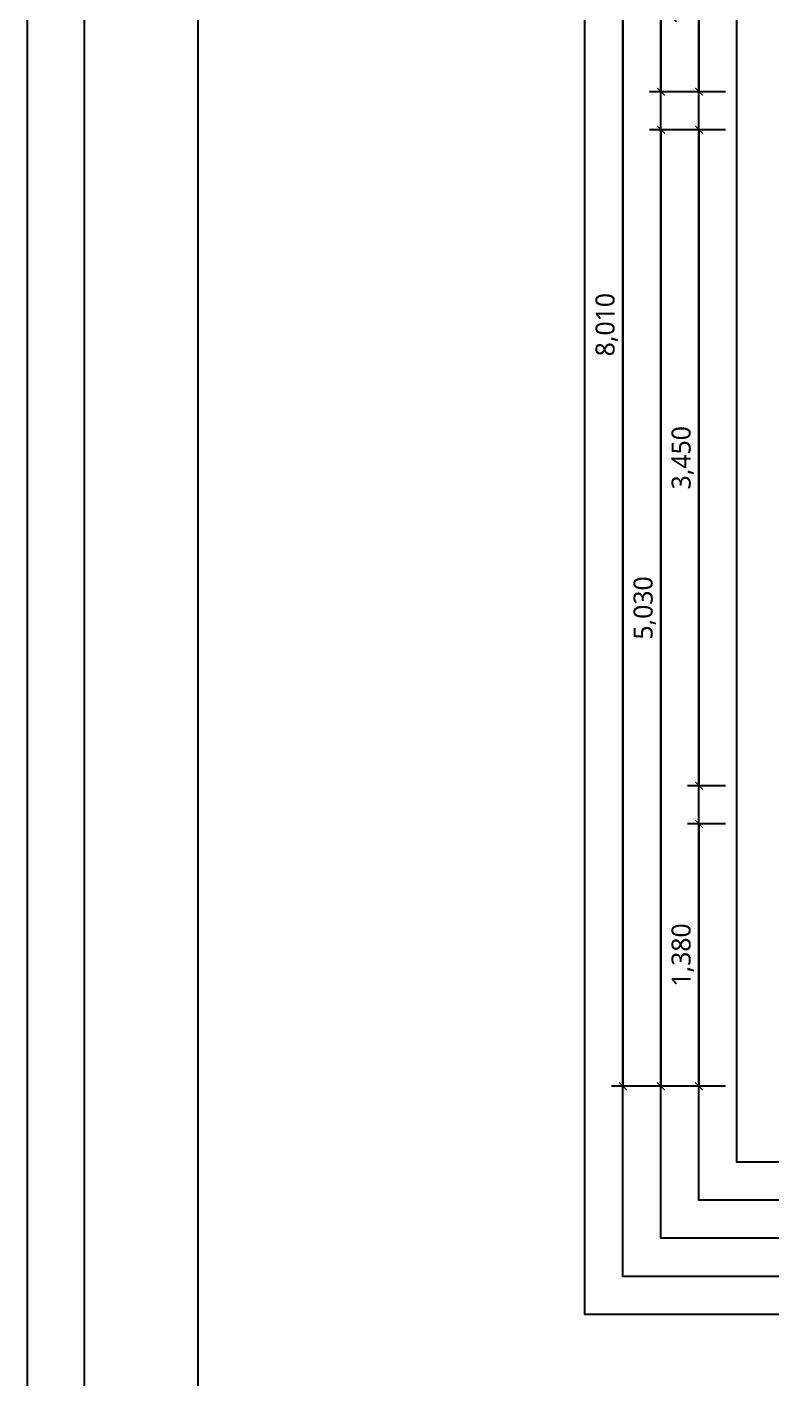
# Model space of a CAD drawing. Header units: millimetres. Extents: x 512 to 764439, y -71 to 559481.
# Drawn here: x 292890 to 296811, y 270601 to 277711 of the extents above; entities that cross this region are included whole.
import ezdxf
from ezdxf.enums import TextEntityAlignment as Align

# ---------------------------------------------------------------- set-up
doc = ezdxf.new("R2010")
doc.units = ezdxf.units.MM
doc.header["$LTSCALE"] = 50
doc.layers.add('00', color=7, linetype='Continuous', lineweight=0)
doc.layers.add('DIM', color=7, linetype='Continuous')
doc.layers.add('FORM(YOURNAME)-11', color=1, linetype='Continuous')
doc.layers.add('purge', color=190, linetype='Continuous', plot=False)
doc.styles.add('NEW 맑은고딕', font='malgun.ttf')
doc.styles.add('맑은 고딕', font='malgun.ttf')
doc.dimstyles.new('DH IN40', dxfattribs={"dimscale": 40, "dimtxt": 2.5, "dimasz": 1, "dimexe": 1.5, "dimexo": 1.5, "dimtad": 1, "dimdec": 7, "dimlunit": 6, "dimtxsty": '맑은 고딕', "dimblk": 'ARCHTICK', "dimcen": 2.5, "dimclrd": 256, "dimclre": 256, "dimclrt": 256, "dimadec": 0, "dimazin": 0, "dimtfac": 1, "dimtdec": 7, "dimtix": 1, "dimtmove": 0, "dimatfit": 3, "dimldrblk": 'ARCHTICK', "dimfxl": 1, "dimtfillclr": 1, "dimlwd": -1, "dimlwe": -1, "dimarcsym": 0})

# ---------------------------------------------------------------- blocks, each defined once
blk = doc.blocks.new('_ArchTick')
at = {"color": 0, "linetype": 'ByBlock', "const_width": 0.15}
blk.add_lwpolyline([(-0.5, -0.5), (0.5, 0.5)], dxfattribs=at)
blk = doc.blocks.new('*D873')
at = {"layer": 'Defpoints', "color": 0, "linetype": 'Continuous', "transparency": 16777216}
for p in [(296626.6, 278410.4), (296426.6, 277370.4), (296626.6, 277370.4)]:
    blk.add_point(p, dxfattribs=at)
at = {"layer": 'DIM', "transparency": 16777216}
for p, q in [((296566.6, 278410.4), (296366.6, 278410.4)), ((296426.6, 278410.4), (296426.6, 277370.4)), ((296566.6, 277370.4), (296366.6, 277370.4))]:
    blk.add_line(p, q, dxfattribs=at)
at = {"layer": 'DIM', "linetype": 'Continuous', "transparency": 16777216, "xscale": 40, "yscale": 40, "zscale": 40}
for p, rotation in [((296426.6, 278410.4), 90), ((296426.6, 277370.4), 270)]:
    blk.add_blockref('_ArchTick', p, dxfattribs=dict(at, rotation=rotation))
at = {"layer": 'DIM', "linetype": 'Continuous', "transparency": 16777216, "insert": (296341.3, 277890.4), "char_height": 100, "attachment_point": 5, "rotation": 90, "style": '맑은 고딕'}
blk.add_mtext('1,040', dxfattribs=at)
blk = doc.blocks.new('*D874')
at = {"layer": 'Defpoints', "color": 0, "linetype": 'Continuous', "transparency": 16777216}
for p in [(296626.6, 277170.4), (296426.6, 273720.4), (296626.6, 273720.4)]:
    blk.add_point(p, dxfattribs=at)
at = {"layer": 'DIM', "transparency": 16777216}
for p, q in [((296566.6, 277170.4), (296366.6, 277170.4)), ((296426.6, 277170.4), (296426.6, 273720.4)), ((296566.6, 273720.4), (296366.6, 273720.4))]:
    blk.add_line(p, q, dxfattribs=at)
at = {"layer": 'DIM', "linetype": 'Continuous', "transparency": 16777216, "xscale": 40, "yscale": 40, "zscale": 40}
for p, rotation in [((296426.6, 277170.4), 90), ((296426.6, 273720.4), 270)]:
    blk.add_blockref('_ArchTick', p, dxfattribs=dict(at, rotation=rotation))
at = {"layer": 'DIM', "linetype": 'Continuous', "transparency": 16777216, "insert": (296341.5, 275445.4), "char_height": 100, "attachment_point": 5, "rotation": 90, "style": '맑은 고딕'}
blk.add_mtext('3,450', dxfattribs=at)
blk = doc.blocks.new('*D875')
at = {"layer": 'Defpoints', "color": 0, "linetype": 'Continuous', "transparency": 16777216}
for p in [(296626.6, 273520.4), (296426.6, 272140.4), (296626.6, 272140.4)]:
    blk.add_point(p, dxfattribs=at)
at = {"layer": 'DIM', "transparency": 16777216}
for p, q in [((296566.6, 273520.4), (296366.6, 273520.4)), ((296426.6, 273520.4), (296426.6, 272140.4)), ((296566.6, 272140.4), (296366.6, 272140.4))]:
    blk.add_line(p, q, dxfattribs=at)
at = {"layer": 'DIM', "linetype": 'Continuous', "transparency": 16777216, "xscale": 40, "yscale": 40, "zscale": 40}
for p, rotation in [((296426.6, 273520.4), 90), ((296426.6, 272140.4), 270)]:
    blk.add_blockref('_ArchTick', p, dxfattribs=dict(at, rotation=rotation))
at = {"layer": 'DIM', "linetype": 'Continuous', "transparency": 16777216, "insert": (296341.3, 272830.4), "char_height": 100, "attachment_point": 5, "rotation": 90, "style": '맑은 고딕'}
blk.add_mtext('1,380', dxfattribs=at)
blk = doc.blocks.new('*D876')
at = {"layer": 'Defpoints', "color": 0, "linetype": 'Continuous', "transparency": 16777216}
for p in [(296626.6, 277170.4), (296226.6, 272140.4), (296626.6, 272140.4)]:
    blk.add_point(p, dxfattribs=at)
at = {"layer": 'DIM', "transparency": 16777216}
for p, q in [((296566.6, 277170.4), (296166.6, 277170.4)), ((296226.6, 277170.4), (296226.6, 272140.4)), ((296566.6, 272140.4), (296166.6, 272140.4))]:
    blk.add_line(p, q, dxfattribs=at)
at = {"layer": 'DIM', "linetype": 'Continuous', "transparency": 16777216, "xscale": 40, "yscale": 40, "zscale": 40}
for p, rotation in [((296226.6, 277170.4), 90), ((296226.6, 272140.4), 270)]:
    blk.add_blockref('_ArchTick', p, dxfattribs=dict(at, rotation=rotation))
at = {"layer": 'DIM', "linetype": 'Continuous', "transparency": 16777216, "insert": (296141.5, 274655.4), "char_height": 100, "attachment_point": 5, "rotation": 90, "style": '맑은 고딕'}
blk.add_mtext('5,030', dxfattribs=at)
blk = doc.blocks.new('*D877')
at = {"layer": 'Defpoints', "color": 0, "linetype": 'Continuous', "transparency": 16777216}
for p in [(296626.6, 280150.4), (296226.6, 277370.4), (296626.6, 277370.4)]:
    blk.add_point(p, dxfattribs=at)
at = {"layer": 'DIM', "transparency": 16777216}
for p, q in [((296566.6, 280150.4), (296166.6, 280150.4)), ((296226.6, 280150.4), (296226.6, 277370.4)), ((296566.6, 277370.4), (296166.6, 277370.4))]:
    blk.add_line(p, q, dxfattribs=at)
at = {"layer": 'DIM', "linetype": 'Continuous', "transparency": 16777216, "xscale": 40, "yscale": 40, "zscale": 40}
for p, rotation in [((296226.6, 280150.4), 90), ((296226.6, 277370.4), 270)]:
    blk.add_blockref('_ArchTick', p, dxfattribs=dict(at, rotation=rotation))
at = {"layer": 'DIM', "linetype": 'Continuous', "transparency": 16777216, "insert": (296141.5, 278760.4), "char_height": 100, "attachment_point": 5, "rotation": 90, "style": '맑은 고딕'}
blk.add_mtext('2,780', dxfattribs=at)
blk = doc.blocks.new('*D878')
at = {"layer": 'Defpoints', "color": 0, "linetype": 'Continuous', "transparency": 16777216}
for p in [(296626.6, 280150.4), (296026.6, 272140.4), (296626.6, 272140.4)]:
    blk.add_point(p, dxfattribs=at)
at = {"layer": 'DIM', "transparency": 16777216}
for p, q in [((296566.6, 280150.4), (295966.6, 280150.4)), ((296026.6, 280150.4), (296026.6, 272140.4)), ((296566.6, 272140.4), (295966.6, 272140.4))]:
    blk.add_line(p, q, dxfattribs=at)
at = {"layer": 'DIM', "linetype": 'Continuous', "transparency": 16777216, "xscale": 40, "yscale": 40, "zscale": 40}
for p, rotation in [((296026.6, 280150.4), 90), ((296026.6, 272140.4), 270)]:
    blk.add_blockref('_ArchTick', p, dxfattribs=dict(at, rotation=rotation))
at = {"layer": 'DIM', "linetype": 'Continuous', "transparency": 16777216, "insert": (295941.3, 276145.4), "char_height": 100, "attachment_point": 5, "rotation": 90, "style": '맑은 고딕'}
blk.add_mtext('8,010', dxfattribs=at)
blk = doc.blocks.new('FORM-PLAN')
at = {"layer": 'Defpoints', "color": 158}
for points in [[(-71444, -2285), (10556, -2285), (10556, 55115), (-71444, 55115)], [(-69444, 53115), (-64, 53115), (-64, 1215), (-69444, 1215)]]:
    blk.add_lwpolyline(points, close=True, dxfattribs=at)
at = {"layer": 'FORM(YOURNAME)-11', "color": 250}
blk.add_lwpolyline([(-72444, -3285), (11556, -3285), (11556, 56115), (-72444, 56115)], close=True, dxfattribs=at)
at = {"layer": '00', "style": 'NEW 맑은고딕'}
for tag, p in [('1', (9905, 25031)), ('2', (9905, 24387)), ('3', (9905, 23100)), ('4', (9905, 21170)), ('5', (9905, 18853)), ('6', (9905, 16600)), ('7', (9905, 14348)), ('8', (9905, 12095)), ('9', (9905, 9843)), ('10', (5655, 7655)), ('11', (9905, 7590)), ('12', (5655, 5402)), ('13', (9905, 5402))]:
    blk.add_attdef(tag, text='', height=520, dxfattribs=at).set_placement(p, align=Align.MIDDLE_RIGHT)

msp = doc.modelspace()

# ---------------------------------------------------------------- linework, layer by layer
at = {"layer": 'purge', "linetype": 'Continuous'}
for points in [[(295826.5943044, 284660.37295821), (312166.5943044, 284660.37295821), (312166.5943044, 270940.37295821), (295826.5943044, 270940.37295821)], [(296026.5943044, 284460.37295821), (311966.5943044, 284460.37295821), (311966.5943044, 271140.37295821), (296026.5943044, 271140.37295821)], [(296226.5943044, 284260.37295821), (311766.5943044, 284260.37295821), (311766.5943044, 271340.37295821), (296226.5943044, 271340.37295821)], [(296426.5943044, 284060.37295821), (311566.5943044, 284060.37295821), (311566.5943044, 271540.37295821), (296426.5943044, 271540.37295821)], [(296626.5943044, 283860.37295821), (311366.5943044, 283860.37295821), (311366.5943044, 271740.37295821), (296626.5943044, 271740.37295821)]]:
    msp.add_lwpolyline(points, close=True, dxfattribs=at)

# ---------------------------------------------------------------- block references
at = {"xscale": 0.3000000000000001, "yscale": 0.3000000000000001, "zscale": 0.3000000000000001}
msp.add_blockref('FORM-PLAN', (314623.25841886, 269635.43910194), dxfattribs=at)

# ---------------------------------------------------------------- dimensions: what is measured, and where the dimension line sits
at = {"layer": 'DIM', "linetype": 'Continuous'}
for base, p1, p2, picture, middle in [((296026.5943044015, 272140.372958212), (296626.5943044014, 280150.3729582118), (296626.5943044014, 272140.3729582119), '*D878', (295941.268217445, 276145.3729582119)), ((296226.5943044015, 277370.3729582118), (296626.5943044014, 280150.3729582118), (296626.5943044014, 277370.3729582117), '*D877', (296141.5399565754, 278760.3729582118)), ((296426.5943044018, 277370.3729582118), (296626.5943044014, 278410.3729582118), (296626.5943044014, 277370.3729582117), '*D873', (296341.2682174452, 277890.3729582118)), ((296226.5943044015, 272140.3729582119), (296626.5943044014, 277170.3729582118), (296626.5943044014, 272140.3729582118), '*D876', (296141.5399565754, 274655.3729582118)), ((296426.5943044018, 273720.3729582118), (296626.5943044014, 277170.3729582118), (296626.5943044014, 273720.3729582117), '*D874', (296341.5399565757, 275445.3729582118)), ((296426.5943044018, 272140.3729582119), (296626.5943044014, 273520.3729582118), (296626.5943044014, 272140.3729582118), '*D875', (296341.2682174452, 272830.3729582118))]:
    dim = msp.add_linear_dim(base=base, p1=p1, p2=p2, angle=90, dimstyle='DH IN40', dxfattribs=at)
    dim.commit()
    dim.dimension.update_dxf_attribs({"geometry": picture, "text_midpoint": middle})

doc.saveas('drawing.dxf')
